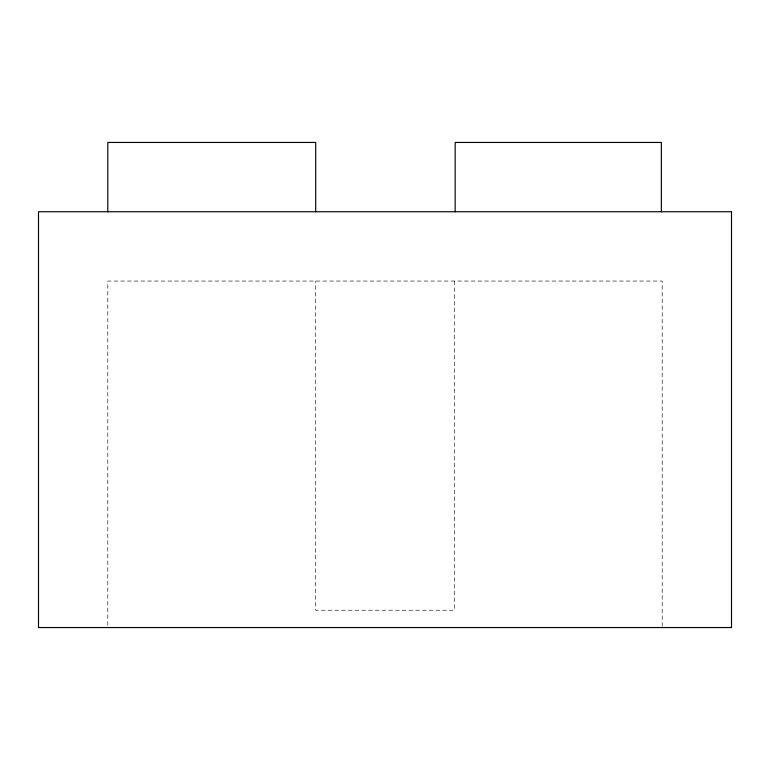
<?xml version="1.0" encoding="UTF-8"?>
<svg xmlns="http://www.w3.org/2000/svg" width="770" height="770" viewBox="0 0 770 770"><rect width="100%" height="100%" fill="white"/><g stroke="black" fill="none" stroke-linecap="round" stroke-linejoin="round"><path stroke-width="0.58" stroke-dasharray="3.85 2.89" d="M662.2 626.347L662.2 281.05L107.8 281.05L107.8 626.347M454.3 281.05L454.3 610.225L315.7 610.225L315.7 281.05"/><path stroke-width="1.16" d="M661.343 211.75L661.343 142.45L455.157 142.45L455.157 211.75M315.7 211.75L315.7 142.45L107.8 142.45L107.8 211.75M731.5 211.75L38.5 211.75L38.5 627.55L731.5 627.55L731.5 211.75"/></g></svg>
